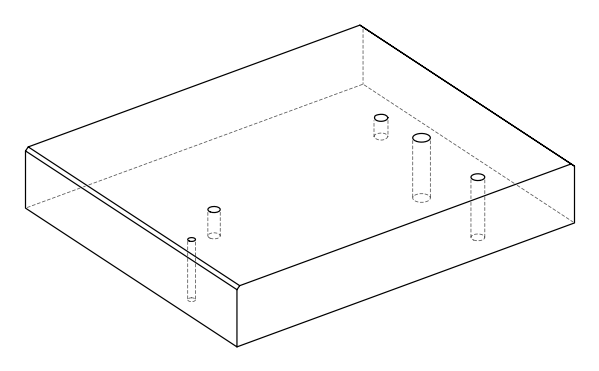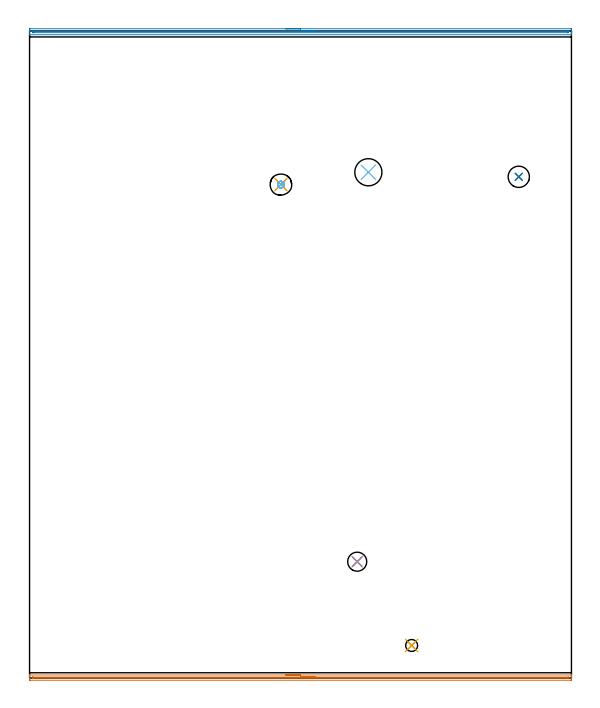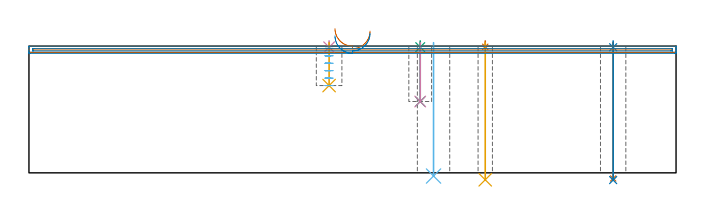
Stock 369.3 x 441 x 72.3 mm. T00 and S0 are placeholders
(PLAN: 14 operations, 9 tool changes, 14.5 min)
(1 SPOT_DRILL | STEP1HOLE | NXT0321_9005460120000 | 0.03 min | 1 mm3)
(2 SPOT_DRILL_1 | STEP1HOLE_2 | NXT0321_9005460120000 | 0.03 min | 2 mm3)
(3 SPOT_DRILL_2 | STEP1POCKET | NXT0321_9005460120000 | 0.03 min | 2 mm3)
(4 SPOT_DRILL_3 | STEP1POCKET_1 | NXT0321_9005460120000 | 0.03 min | 7 mm3)
(5 DRILL_THROUGH_HOLE_INTO_CENTER | STEP1HOLE | UGT0301_477 | 0.31 min | 3781 mm3)
(6 INDEXABLE_INSERT_DRILL_THROUGH_HOLE_FROM_SOLID | STEP1HOLE_1 | NXT0302_008 | 0.31 min | 19400 mm3)
(7 DRILL_THROUGH_HOLE_INTO_CENTER_1 | STEP1HOLE_2 | NXT0301_065 | 0.31 min | 4985 mm3)
(8 DRILL_TO_ENLARGE_THROUGH_HOLE | STEP1HOLE_2 | NXT0301_106 | 0.32 min | 6918 mm3)
(9 DRILL_BLIND_HOLE_INTO_CENTER | STEP1POCKET | UGT0301_477 | 0.14 min | 1566 mm3)
(10 DRILL_TO_ENLARGE_BLIND_HOLE | STEP1POCKET | UGT0301_374 | 0.14 min | 2611 mm3)
(11 DRILL_BLIND_HOLE_INTO_CENTER_1 | STEP1POCKET_1 | NXT0301_128 | 0.1 min | 2413 mm3)
(12 MILL_ROUGH_BLIND_HOLE_CONTOUR | STEP1POCKET_1 | NXT0201_013 | Spiral | 0.59 min | 1347 mm3)
(13 AREA_MILL | FG_CHAMFER_SURFACE | UGT0205_001 | 6.06 min | 2391 mm3)
(14 AREA_MILL_1 | FG_CHAMFER_SURFACE_1 | UGT0205_001 | 6.07 min | 3105 mm3)
(TOOL NXT0321_9005460120000 | NC Spot Drill, 142deg, 12mm, Carbide, Uncoated | D12 PA142 FL30 Z2)
(TOOL UGT0301_477 | Carbide Drill 8.2 mm | D8.2 PA118 FL75 Z2)
(TOOL NXT0302_008 | Index. Insert Drill 18.5mm [880-D1850L25-05] | D18.5 PA176 FL93 Z2)
(TOOL NXT0301_065 | Carbide Drill 9.4mm [860.1-0940-075A1-MM 2214] | D9.4 PA140 FL98 Z2)
(TOOL NXT0301_106 | Carbide Drill 14.5mm [860.1-1450-073A1-MM 2214] | D14.5 PA140 FL83 Z2)
(TOOL UGT0301_374 | Twist Drill Flat Bottom 13 mm | D13 PA180 FL101 Z2)
(TOOL NXT0301_128 | Carbide Drill 12mm [861.1-1200-036A1-GP GC34] | D12 PA150 FL37.4 Z2)
(TOOL NXT0201_013 | ENDMILL 10mm | D10 FL30 Z4)
(TOOL UGT0205_001 | Chamfer Mill 20 x 3 x 45 deg. | D20 FL50 Z2)
(OP 1 SPOT_DRILL)
G17 G21 G94 G90
T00 M6
G54
G17 G0 G90 X260.4 Y22.2 S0 M3
G43 Z82.3 H0
G94 G81 G98 Z71.947 F250. R75.3
G80
M5
M2
(OP 2 SPOT_DRILL_1)
G17 G21 G94 G90
T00 M6
G54
G17 G0 G90 X333.4 Y341.6 S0 M3
G43 Z82.3 H0
G94 G81 G98 Z71.676 F250. R75.3
G80
M5
M2
(OP 3 SPOT_DRILL_2)
G17 G21 G94 G90
T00 M6
G54
G17 G0 G90 X223.3 Y79.3 S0 M3
G43 Z82.3 H0
G94 G81 G98 Z71.74 F250. R75.3
G80
M5
M2
(OP 4 SPOT_DRILL_3)
G17 G21 G94 G90
T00 M6
G54
G17 G0 G90 X171.3 Y336.3 S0 M3
G43 Z82.3 H0
G94 G81 G98 Z71.672 F250. R75.3
G80
M5
M2
(OP 5 DRILL_THROUGH_HOLE_INTO_CENTER)
G17 G21 G94 G90
T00 M6
G54
G17 G0 G90 X260.4 Y22.2 S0 M3
G43 Z82.3 H0
G94 G73 G98 Z-3.964 F250. Q7.626 R74.3
G80
M5
M2
(OP 6 INDEXABLE_INSERT_DRILL_THROUGH_HOLE_FROM_SOLID)
G17 G21 G94 G90
T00 M6
G54
G17 G0 G90 X230.9 Y344.7 S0 M3
G43 Z82.3 H1
G94 G81 G98 Z-1.823 F250. R74.3
G80
M5
M2
(OP 7 DRILL_THROUGH_HOLE_INTO_CENTER_1)
G17 G21 G94 G90
T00 M6
G54
G17 G0 G90 X333.4 Y341.6 S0 M3
G43 Z82.3 H1
G94 G73 G98 Z-3.211 F250. Q8.39 R74.3
G80
M5
M2
(OP 8 DRILL_TO_ENLARGE_THROUGH_HOLE)
G17 G21 G94 G90
T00 M6
G54
G17 G0 G90 X333.4 Y341.6 S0 M3
G43 Z82.3 H1
G94 G73 G98 Z-4.139 F250. Q12.74 R74.3
G80
M5
M2
(OP 9 DRILL_BLIND_HOLE_INTO_CENTER)
G17 G21 G94 G90
T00 M6
G54
G17 G0 G90 X223.3 Y79.3 S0 M3
G43 Z82.3 H0
G94 G81 G98 Z40.7 F250. R74.3
G80
M5
M2
(OP 10 DRILL_TO_ENLARGE_BLIND_HOLE)
G17 G21 G94 G90
T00 M6
G54
G17 G0 G90 X223.3 Y79.3 S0 M3
G43 Z82.3 H0
G94 G81 G98 Z40.7 F250. R74.3
G80
M5
M2
(OP 11 DRILL_BLIND_HOLE_INTO_CENTER_1)
G17 G21 G94 G90
T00 M6
G54
G17 G0 G90 X171.3 Y336.3 S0 M3
G43 Z82.3 H1
G94 G81 G98 Z49.8 F250. R74.3
G80
M5
M2
(OP 12 MILL_ROUGH_BLIND_HOLE_CONTOUR)
G17 G21 G94 G90
T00 M6
G54
G17 G0 G90 X171.3 Y336.3 S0 M3
G43 Z82.3 H0
Z71.05
G94 G3 X171.558 Y338.342 R1.037 F250.
X169.072 Y336.872 R2.042
X170.728 Y334.072 R2.3
X169.072 Y336.872 R-2.3
X169.9 Y335.472 R1.15
X171.3 Y336.3 R1.15
G0 Z66.8
G3 X171.558 Y338.342 R1.037
X169.072 Y336.872 R2.042
X170.728 Y334.072 R2.3
X169.072 Y336.872 R-2.3
X169.9 Y335.472 R1.15
X171.3 Y336.3 R1.15
G0 Z62.55
G3 X171.558 Y338.342 R1.037
X169.072 Y336.872 R2.042
X170.728 Y334.072 R2.3
X169.072 Y336.872 R-2.3
X169.9 Y335.472 R1.15
X171.3 Y336.3 R1.15
G0 Z58.3
G3 X171.558 Y338.342 R1.037
X169.072 Y336.872 R2.042
X170.728 Y334.072 R2.3
X169.072 Y336.872 R-2.3
X169.9 Y335.472 R1.15
X171.3 Y336.3 R1.15
G0 Z54.05
G3 X171.558 Y338.342 R1.037
X169.072 Y336.872 R2.042
X170.728 Y334.072 R2.3
X169.072 Y336.872 R-2.3
X169.9 Y335.472 R1.15
X171.3 Y336.3 R1.15
G0 Z49.8
G3 X171.558 Y338.342 R1.037
X169.072 Y336.872 R2.042
X170.728 Y334.072 R2.3
X169.072 Y336.872 R-2.3
X169.9 Y335.472 R1.15
X171.3 Y336.3 R1.15
G0 Z82.3
M5
M2
(OP 13 AREA_MILL)
G17 G21 G94 G90
T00 M6
G54
G17 G0 G90 X174.653 Y2.1 S1061 M3
G43 Z82.3 H0
G94 G1 X174.691 Z81.428 F250.
X174.804 Z80.563
X174.993 Z79.712
X175.256 Z78.88
X175.589 Z78.074
X175.992 Z77.3
X176.461 Z76.564
X176.992 Z75.872
X177.581 Z75.229
X178.225 Z74.64
X178.917 Z74.108
X179.653 Z73.64
X180.426 Z73.237
X181.232 Z72.903
X182.064 Z72.641
X182.916 Z72.452
X183.781 Z72.338
X184.653 Z72.3
X369.129
X369.232 Y2.096 Z72.29
X369.269 Y2.089 Z72.282
X369.29 Y2.08 Z72.271
X369.3 Y1.735 Z71.935
Y1.42 Z71.619
Y0.742 Z70.937
Y-0.481 Z69.716
X369.296 Y-1.025 Z69.17
X369.291 Y-1.49 Z68.705
X369.157 Y-1.494 Z68.702
X368.682 Y-1.5 Z68.7
X0.618
X0.143 Y-1.494 Z68.702
X0.009 Y-1.49 Z68.705
X0. Y-1.025 Z69.17
Y-0.48 Z69.716
Y-0.142 Z70.055
Y0.403 Z70.599
Y0.742 Z70.937
Y1.42 Z71.619
Y1.735 Z71.935
X0.007 Y2.088 Z72.279
X0.009 Y2.097 Z72.288
X0.171 Y2.1 Z72.3
X184.653
Y0.686 Z70.886
X366.952 Y0.685 Z70.885
X367.28 Y0.679 Z70.879
X367.29 Y0.573 Z70.773
X367.296 Y0.346 Z70.546
X367.29 Y0.1 Z70.3
X367.276 Y-0.079 Z70.121
X366.782 Y-0.086 Z70.114
X2.405 Y-0.085 Z70.115
X2.347
X2.02 Y-0.079 Z70.121
X2.01 Y0.027 Z70.227
X2.004 Y0.255 Z70.455
X2.01 Y0.614 Z70.814
X2.012 Y0.68 Z70.88
X2.029 Y0.681 Z70.881
X2.079 Y0.684 Z70.884
X2.181 Y0.685 Z70.885
X2.385 Y0.686 Z70.886
X184.653
X185.524 Z70.924
X186.389 Z71.038
X187.241 Z71.227
X188.073 Z71.489
X188.879 Z71.823
X189.653 Z72.226
X190.388 Z72.694
X191.08 Z73.225
X191.724 Z73.815
X192.313 Z74.458
X192.844 Z75.15
X193.313 Z75.886
X193.716 Z76.66
X194.049 Z77.466
X194.312 Z78.298
X194.501 Z79.149
X194.614 Z80.014
X194.653 Z80.886
G0 Z82.3
M5
M2
(OP 14 AREA_MILL_1)
G17 G21 G94 G90
T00 M6
G54
G17 G0 G90 X174.65 Y442.5 S1061 M3
G43 Z82.3 H0
Z78.2
G94 G1 X174.688 Z77.328 F250.
X174.802 Z76.463
X174.991 Z75.612
X175.253 Z74.78
X175.587 Z73.974
X175.99 Z73.2
X176.458 Z72.464
X176.99 Z71.772
X177.579 Z71.129
X178.222 Z70.54
X178.914 Z70.008
X179.65 Z69.54
X180.424 Z69.137
X181.23 Z68.803
X182.062 Z68.541
X182.914 Z68.352
X183.778 Z68.238
X184.65 Z68.2
X368.682
X368.995 Y442.498
X369.29 Y442.493 Z68.203
X369.3 Y442.192 Z68.503
Y441.924 Z68.771
Y441.321 Z69.373
Y440.784 Z69.912
Y440.45 Z70.246
Y439.913 Z70.783
Y439.579 Z71.116
Y438.91 Z71.789
Y438.636 Z72.063
X369.298 Y438.517 Z72.175
X369.29 Y438.403 Z72.288
X369.128 Y438.4 Z72.3
X0.171
X0.01 Y438.403 Z72.288
X0.002 Y438.517 Z72.175
X0. Y438.636 Z72.063
Y438.91 Z71.789
Y439.579 Z71.116
Y440.784 Z69.912
Y441.321 Z69.373
Y441.924 Z68.771
X0.003 Y442.192 Z68.503
X0.01 Y442.493 Z68.203
X0.305 Y442.498 Z68.2
X0.618 Y442.5
X184.65
Y441.086 Z69.614
X366.243
X366.895 Y441.085 Z69.615
X367.14 Y441.083 Z69.617
X367.248 Y441.079 Z69.621
X367.291 Y441.074 Z69.626
X367.293 Y441.051 Z69.649
X367.298 Y440.928 Z69.772
X367.299 Y440.45 Z70.25
Y440.057 Z70.643
X367.295 Y439.924 Z70.776
X367.29 Y439.825 Z70.875
X367.22 Y439.821 Z70.879
X366.895 Y439.817 Z70.883
X366.653 Y439.815 Z70.885
X3.057 Y439.814 Z70.886
X2.405 Y439.815 Z70.885
X2.16 Y439.817 Z70.883
X2.052 Y439.821 Z70.879
X2.009 Y439.826 Z70.874
X2.007 Y439.849 Z70.851
X2.002 Y439.972 Z70.728
X2.001 Y440.45 Z70.25
Y440.843 Z69.857
X2.005 Y440.976 Z69.724
X2.01 Y441.075 Z69.625
X2.08 Y441.079 Z69.621
X2.405 Y441.083 Z69.617
X2.647 Y441.085 Z69.615
X184.65 Y441.086 Z69.614
X185.522 Z69.652
X186.386 Z69.766
X187.238 Z69.955
X188.07 Z70.217
X188.876 Z70.551
X189.65 Z70.954
X190.386 Z71.423
X191.078 Z71.954
X191.721 Z72.543
X192.31 Z73.186
X192.842 Z73.878
X193.31 Z74.614
X193.713 Z75.388
X194.047 Z76.194
X194.309 Z77.026
X194.498 Z77.878
X194.612 Z78.743
X194.65 Z79.614
G0 Z82.3
M5
M2
